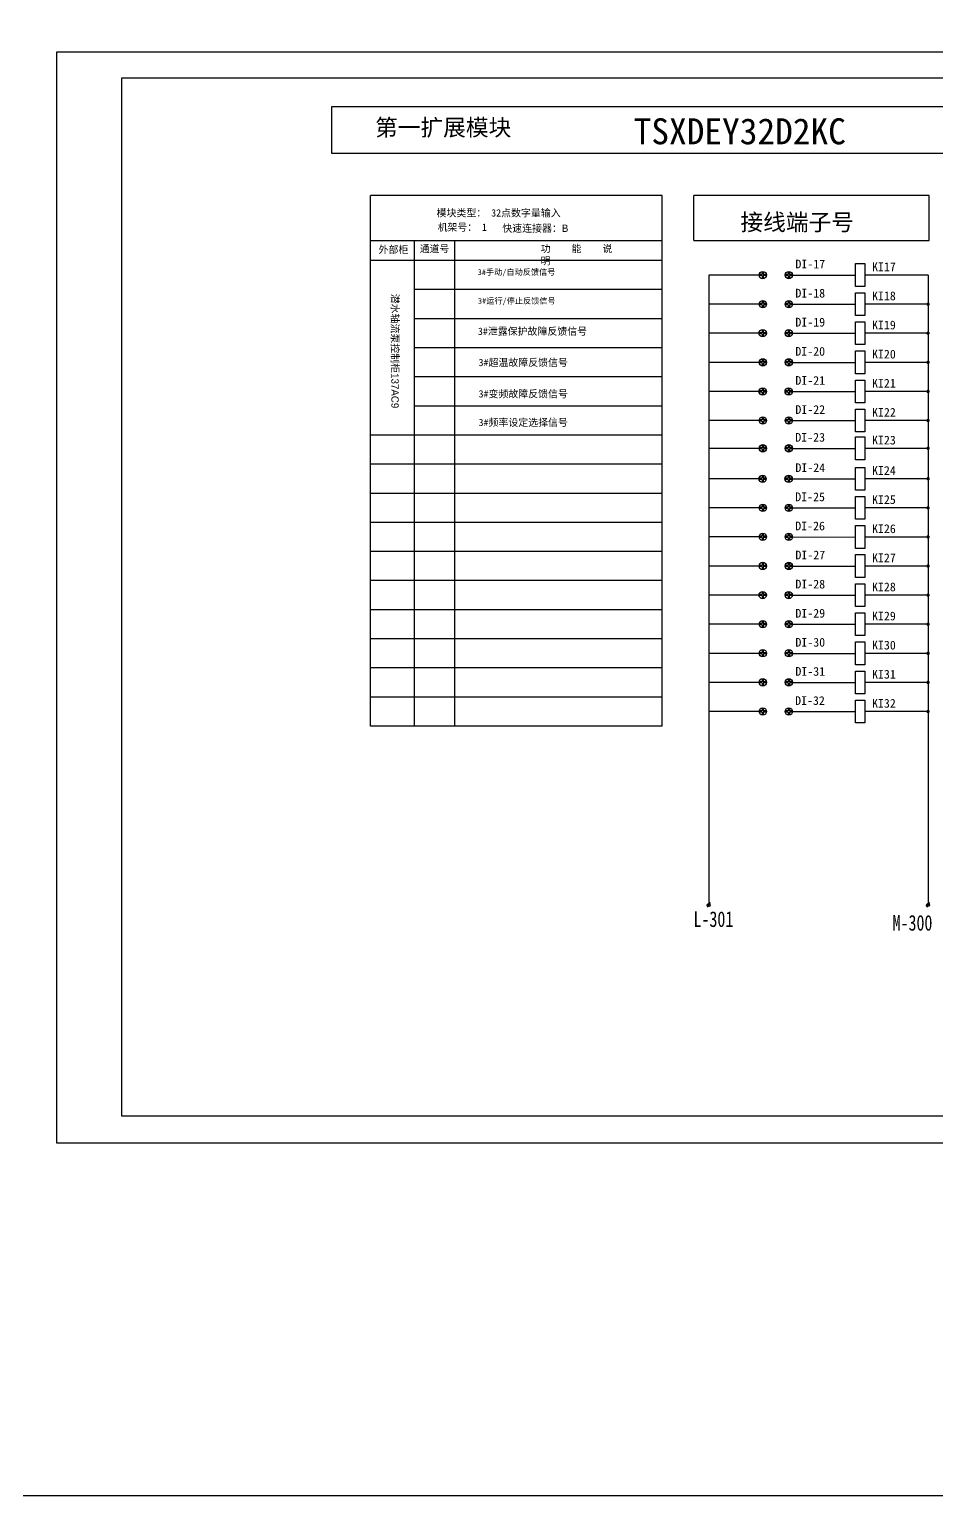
# Model space of a CAD drawing. Header units: millimetres. Extents: x 201 to 11482, y -7821 to 251.
# Drawn here: x 4983 to 5332, y -5888 to -5323 of the extents above; entities that cross this region are included whole.
import ezdxf

# ---------------------------------------------------------------- set-up
doc = ezdxf.new("R2010")
doc.units = ezdxf.units.MM
for name, color, linetype in [('02', 7, 'Continuous'), ('LINE_THIN', 2, 'Continuous'), ('TEXT', 6, 'Continuous')]:
    doc.layers.add(name, color=color, linetype=linetype)

msp = doc.modelspace()

# ---------------------------------------------------------------- hatches: boundary and pattern name
at = {"linetype": 'ByBlock'}
h = msp.add_hatch(color=256, dxfattribs=at)
h.paths.add_polyline_path([(5328.633, -5428.583, 0.4142136), (5327.976, -5429.24, 0.4142136), (5328.633, -5429.896)])
h.paths.add_polyline_path([(5329.289, -5429.24), (5328.633, -5429.24), (5328.633, -5429.896, 0.4142136)])
h.paths.add_polyline_path([(5328.633, -5428.583), (5328.633, -5429.24), (5329.289, -5429.24, 0.4142136)])
h = msp.add_hatch(color=256, dxfattribs=at)
h.paths.add_polyline_path([(5328.633, -5439.782, 0.4142136), (5327.976, -5440.439, 0.4142136), (5328.633, -5441.095)])
h.paths.add_polyline_path([(5329.289, -5440.439), (5328.633, -5440.439), (5328.633, -5441.095, 0.4142136)])
h.paths.add_polyline_path([(5328.633, -5439.782), (5328.633, -5440.439), (5329.289, -5440.439, 0.4142136)])
h = msp.add_hatch(color=256, dxfattribs=at)
h.paths.add_polyline_path([(5328.633, -5450.981, 0.4142136), (5327.976, -5451.638, 0.4142136), (5328.633, -5452.294)])
h.paths.add_polyline_path([(5329.289, -5451.638), (5328.633, -5451.638), (5328.633, -5452.294, 0.4142136)])
h.paths.add_polyline_path([(5328.633, -5450.981), (5328.633, -5451.638), (5329.289, -5451.638, 0.4142136)])
h = msp.add_hatch(color=256, dxfattribs=at)
h.paths.add_polyline_path([(5328.633, -5462.18, 0.4142136), (5327.976, -5462.837, 0.4142136), (5328.633, -5463.493)])
h.paths.add_polyline_path([(5329.289, -5462.837), (5328.633, -5462.837), (5328.633, -5463.493, 0.4142136)])
h.paths.add_polyline_path([(5328.633, -5462.18), (5328.633, -5462.837), (5329.289, -5462.837, 0.4142136)])
h = msp.add_hatch(color=256, dxfattribs=at)
h.paths.add_polyline_path([(5328.633, -5473.379, 0.4142136), (5327.976, -5474.035, 0.4142136), (5328.633, -5474.692)])
h.paths.add_polyline_path([(5329.289, -5474.035), (5328.633, -5474.035), (5328.633, -5474.692, 0.4142136)])
h.paths.add_polyline_path([(5328.633, -5473.379), (5328.633, -5474.035), (5329.289, -5474.035, 0.4142136)])
h = msp.add_hatch(color=256, dxfattribs=at)
h.paths.add_polyline_path([(5328.633, -5484.067, 0.4142136), (5327.976, -5484.723, 0.4142136), (5328.633, -5485.38)])
h.paths.add_polyline_path([(5329.289, -5484.723), (5328.633, -5484.723), (5328.633, -5485.38, 0.4142136)])
h.paths.add_polyline_path([(5328.633, -5484.067), (5328.633, -5484.723), (5329.289, -5484.723, 0.4142136)])
h = msp.add_hatch(color=256, dxfattribs=at)
h.paths.add_polyline_path([(5328.633, -5495.777, 0.4142136), (5327.976, -5496.433, 0.4142136), (5328.633, -5497.09)])
h.paths.add_polyline_path([(5329.289, -5496.433), (5328.633, -5496.433), (5328.633, -5497.09, 0.4142136)])
h.paths.add_polyline_path([(5328.633, -5495.777), (5328.633, -5496.433), (5329.289, -5496.433, 0.4142136)])
h = msp.add_hatch(color=256, dxfattribs=at)
h.paths.add_polyline_path([(5328.633, -5506.975, 0.4142136), (5327.976, -5507.632, 0.4142136), (5328.633, -5508.288)])
h.paths.add_polyline_path([(5329.289, -5507.632), (5328.633, -5507.632), (5328.633, -5508.288, 0.4142136)])
h.paths.add_polyline_path([(5328.633, -5506.975), (5328.633, -5507.632), (5329.289, -5507.632, 0.4142136)])
h = msp.add_hatch(color=256, dxfattribs=at)
h.paths.add_polyline_path([(5328.633, -5518.174, 0.4142136), (5327.976, -5518.831, 0.4142136), (5328.633, -5519.487)])
h.paths.add_polyline_path([(5329.289, -5518.831), (5328.633, -5518.831), (5328.633, -5519.487, 0.4142136)])
h.paths.add_polyline_path([(5328.633, -5518.174), (5328.633, -5518.831), (5329.289, -5518.831, 0.4142136)])
h = msp.add_hatch(color=256, dxfattribs=at)
h.paths.add_polyline_path([(5328.633, -5529.373, 0.4142136), (5327.976, -5530.03, 0.4142136), (5328.633, -5530.686)])
h.paths.add_polyline_path([(5329.289, -5530.03), (5328.633, -5530.03), (5328.633, -5530.686, 0.4142136)])
h.paths.add_polyline_path([(5328.633, -5529.373), (5328.633, -5530.03), (5329.289, -5530.03, 0.4142136)])
h = msp.add_hatch(color=256, dxfattribs=at)
h.paths.add_polyline_path([(5328.633, -5540.572, 0.4142136), (5327.976, -5541.228, 0.4142136), (5328.633, -5541.885)])
h.paths.add_polyline_path([(5329.289, -5541.228), (5328.633, -5541.228), (5328.633, -5541.885, 0.4142136)])
h.paths.add_polyline_path([(5328.633, -5540.572), (5328.633, -5541.228), (5329.289, -5541.228, 0.4142136)])
h = msp.add_hatch(color=256, dxfattribs=at)
h.paths.add_polyline_path([(5328.633, -5551.771, 0.4142136), (5327.976, -5552.427, 0.4142136), (5328.633, -5553.084)])
h.paths.add_polyline_path([(5329.289, -5552.427), (5328.633, -5552.427), (5328.633, -5553.084, 0.4142136)])
h.paths.add_polyline_path([(5328.633, -5551.771), (5328.633, -5552.427), (5329.289, -5552.427, 0.4142136)])
h = msp.add_hatch(color=256, dxfattribs=at)
h.paths.add_polyline_path([(5328.633, -5562.97, 0.4142136), (5327.976, -5563.626, 0.4142136), (5328.633, -5564.283)])
h.paths.add_polyline_path([(5329.289, -5563.626), (5328.633, -5563.626), (5328.633, -5564.283, 0.4142136)])
h.paths.add_polyline_path([(5328.633, -5562.97), (5328.633, -5563.626), (5329.289, -5563.626, 0.4142136)])
h = msp.add_hatch(color=256, dxfattribs=at)
h.paths.add_polyline_path([(5328.633, -5574.169, 0.4142136), (5327.976, -5574.825, 0.4142136), (5328.633, -5575.482)])
h.paths.add_polyline_path([(5329.289, -5574.825), (5328.633, -5574.825), (5328.633, -5575.482, 0.4142136)])
h.paths.add_polyline_path([(5328.633, -5574.169), (5328.633, -5574.825), (5329.289, -5574.825, 0.4142136)])
h = msp.add_hatch(color=256, dxfattribs=at)
h.paths.add_polyline_path([(5328.633, -5585.367, 0.4142136), (5327.976, -5586.024, 0.4142136), (5328.633, -5586.68)])
h.paths.add_polyline_path([(5329.289, -5586.024), (5328.633, -5586.024), (5328.633, -5586.68, 0.4142136)])
h.paths.add_polyline_path([(5328.633, -5585.367), (5328.633, -5586.024), (5329.289, -5586.024, 0.4142136)])

# ---------------------------------------------------------------- linework, layer by layer
for p, q in [((5018.517, -5741.704), (5018.517, -5342.16)), ((5018.517, -5342.16), (5580.621, -5342.16)), ((5114.163, -5591.656), (5114.163, -5387.41)), ((5226.401, -5387.41), (5114.163, -5387.41)), ((5226.401, -5591.656), (5226.401, -5387.41)), ((5329.12, -5387.41), (5238.554, -5387.41)), ((5238.554, -5404.729), (5238.554, -5387.41)), ((5329.12, -5404.729), (5329.12, -5387.41)), ((5114.163, -5404.729), (5226.401, -5404.729)), ((5131.008, -5404.729), (5131.008, -5591.656)), ((5146.422, -5404.729), (5146.422, -5591.656)), ((5238.554, -5404.729), (5329.12, -5404.729)), ((5226.401, -5412.474), (5114.163, -5412.474)), ((5263.63, -5418.058), (5244.29, -5418.058)), ((5244.29, -5418.058), (5244.29, -5660.443)), ((5328.633, -5418.073), (5304.328, -5418.073)), ((5328.633, -5418.073), (5328.633, -5660.443)), ((5226.401, -5423.673), (5131.008, -5423.673)), ((5263.63, -5429.257), (5244.29, -5429.257)), ((5328.633, -5429.272), (5304.328, -5429.272)), ((5226.401, -5434.872), (5131.008, -5434.872)), ((5263.63, -5440.455), (5244.29, -5440.455)), ((5328.633, -5440.471), (5304.328, -5440.471)), ((5226.401, -5446.071), (5131.008, -5446.071)), ((5263.63, -5451.654), (5244.29, -5451.654)), ((5328.633, -5451.67), (5304.328, -5451.67)), ((5226.401, -5457.269), (5131.008, -5457.269)), ((5263.63, -5462.853), (5244.29, -5462.853)), ((5328.633, -5462.869), (5304.328, -5462.869)), ((5226.401, -5468.468), (5131.008, -5468.468)), ((5263.63, -5474.052), (5244.29, -5474.052)), ((5328.633, -5474.068), (5304.328, -5474.068)), ((5226.401, -5479.667), (5114.163, -5479.667)), ((5263.63, -5484.74), (5244.29, -5484.74)), ((5328.633, -5484.756), (5304.328, -5484.756)), ((5226.401, -5490.866), (5114.163, -5490.866)), ((5263.63, -5496.45), (5244.29, -5496.45)), ((5328.633, -5496.465), (5304.328, -5496.465)), ((5226.401, -5502.065), (5114.163, -5502.065)), ((5263.63, -5507.649), (5244.29, -5507.649)), ((5328.633, -5507.664), (5304.328, -5507.664)), ((5226.401, -5513.264), (5114.163, -5513.264)), ((5263.63, -5518.847), (5244.29, -5518.847)), ((5328.633, -5518.863), (5304.328, -5518.863)), ((5226.401, -5524.462), (5114.163, -5524.462)), ((5263.63, -5530.046), (5244.29, -5530.046)), ((5328.633, -5530.062), (5304.328, -5530.062)), ((5226.401, -5535.661), (5114.163, -5535.661)), ((5263.63, -5541.245), (5244.29, -5541.245)), ((5328.633, -5541.261), (5304.328, -5541.261)), ((5226.401, -5546.86), (5114.163, -5546.86)), ((5263.63, -5552.444), (5244.29, -5552.444)), ((5328.633, -5552.46), (5304.328, -5552.46)), ((5226.401, -5558.059), (5114.163, -5558.059)), ((5263.63, -5563.643), (5244.29, -5563.643)), ((5328.633, -5563.658), (5304.328, -5563.658)), ((5226.401, -5569.258), (5114.163, -5569.258)), ((5263.63, -5574.842), (5244.29, -5574.842)), ((5328.633, -5574.857), (5304.328, -5574.857)), ((5226.401, -5580.457), (5114.163, -5580.457)), ((5263.63, -5586.04), (5244.29, -5586.04)), ((5328.633, -5586.056), (5304.328, -5586.056)), ((5226.401, -5591.656), (5114.163, -5591.656)), ((5244.854, -5659.548), (5243.726, -5661.339)), ((5329.197, -5659.548), (5328.068, -5661.339))]:
    msp.add_line(p, q)
for p, q in [((5276.468, -5418.058), (5300.766, -5418.073)), ((5276.468, -5429.257), (5300.766, -5429.272)), ((5276.468, -5440.455), (5300.766, -5440.471)), ((5276.468, -5451.654), (5300.766, -5451.67)), ((5276.468, -5462.853), (5300.766, -5462.869)), ((5276.468, -5474.052), (5300.766, -5474.068)), ((5276.468, -5484.74), (5300.766, -5484.756)), ((5276.468, -5496.45), (5300.766, -5496.465)), ((5276.468, -5507.649), (5300.766, -5507.664)), ((5276.468, -5518.847), (5300.766, -5518.863)), ((5276.468, -5530.046), (5300.766, -5530.062)), ((5276.468, -5541.245), (5300.766, -5541.261)), ((5276.468, -5552.444), (5300.766, -5552.46)), ((5276.468, -5563.643), (5300.766, -5563.658)), ((5276.468, -5574.842), (5300.766, -5574.857)), ((5276.468, -5586.04), (5300.766, -5586.056))]:
    msp.add_line(p, q, dxfattribs=at)
for points in [[(741.178, -4154.422), (11482.36, -4154.422), (11482.36, -5887.788), (741.178, -5887.788)], [(5099.274, -5353.169), (5468.356, -5353.169), (5468.356, -5371.29), (5099.274, -5371.29)], [(5304.328, -5413.664), (5304.328, -5422.438), (5300.766, -5422.438), (5300.766, -5413.664)], [(5304.328, -5424.863), (5304.328, -5433.637), (5300.766, -5433.637), (5300.766, -5424.863)], [(5304.328, -5436.062), (5304.328, -5444.836), (5300.766, -5444.836), (5300.766, -5436.062)], [(5304.328, -5447.261), (5304.328, -5456.034), (5300.766, -5456.034), (5300.766, -5447.261)], [(5304.328, -5458.46), (5304.328, -5467.233), (5300.766, -5467.233), (5300.766, -5458.46)], [(5304.328, -5469.658), (5304.328, -5478.432), (5300.766, -5478.432), (5300.766, -5469.658)], [(5304.328, -5480.346), (5304.328, -5489.12), (5300.766, -5489.12), (5300.766, -5480.346)], [(5304.328, -5492.056), (5304.328, -5500.83), (5300.766, -5500.83), (5300.766, -5492.056)], [(5304.328, -5503.255), (5304.328, -5512.029), (5300.766, -5512.029), (5300.766, -5503.255)], [(5304.328, -5514.454), (5304.328, -5523.228), (5300.766, -5523.228), (5300.766, -5514.454)], [(5304.328, -5525.653), (5304.328, -5534.426), (5300.766, -5534.426), (5300.766, -5525.653)], [(5304.328, -5536.852), (5304.328, -5545.625), (5300.766, -5545.625), (5300.766, -5536.852)], [(5304.328, -5548.05), (5304.328, -5556.824), (5300.766, -5556.824), (5300.766, -5548.05)], [(5304.328, -5559.249), (5304.328, -5568.023), (5300.766, -5568.023), (5300.766, -5559.249)], [(5304.328, -5570.448), (5304.328, -5579.222), (5300.766, -5579.222), (5300.766, -5570.448)], [(5304.328, -5581.647), (5304.328, -5590.421), (5300.766, -5590.421), (5300.766, -5581.647)]]:
    msp.add_lwpolyline(points, close=True)
for centre in [(5244.247, -5660.522), (5328.59, -5660.522)]:
    msp.add_circle(centre, 0.591)
at = {"layer": '02'}
for p, q in [((5264.821, -5416.663), (5264.821, -5417.837)), ((5265.262, -5416.663), (5265.262, -5417.837)), ((5274.835, -5416.663), (5274.835, -5417.837)), ((5275.277, -5416.663), (5275.277, -5417.837)), ((5264.821, -5417.837), (5263.647, -5417.837)), ((5264.821, -5418.278), (5263.647, -5418.278)), ((5264.821, -5418.278), (5264.821, -5419.452)), ((5266.437, -5417.837), (5265.262, -5417.837)), ((5265.262, -5418.278), (5265.262, -5419.452)), ((5266.437, -5418.278), (5265.262, -5418.278)), ((5274.835, -5417.837), (5273.661, -5417.837)), ((5274.835, -5418.278), (5273.661, -5418.278)), ((5274.835, -5418.278), (5274.835, -5419.452)), ((5276.451, -5417.837), (5275.277, -5417.837)), ((5275.277, -5418.278), (5275.277, -5419.452)), ((5276.451, -5418.278), (5275.277, -5418.278)), ((5264.839, -5427.862), (5264.839, -5429.036)), ((5265.28, -5427.862), (5265.28, -5429.036)), ((5274.853, -5427.862), (5274.853, -5429.036)), ((5275.294, -5427.862), (5275.294, -5429.036)), ((5264.839, -5429.036), (5263.665, -5429.036)), ((5264.839, -5429.477), (5263.665, -5429.477)), ((5264.839, -5429.477), (5264.839, -5430.651)), ((5266.454, -5429.036), (5265.28, -5429.036)), ((5265.28, -5429.477), (5265.28, -5430.651)), ((5266.454, -5429.477), (5265.28, -5429.477)), ((5274.853, -5429.036), (5273.679, -5429.036)), ((5274.853, -5429.477), (5273.679, -5429.477)), ((5274.853, -5429.477), (5274.853, -5430.651)), ((5276.468, -5429.036), (5275.294, -5429.036)), ((5275.294, -5429.477), (5275.294, -5430.651)), ((5276.468, -5429.477), (5275.294, -5429.477)), ((5264.807, -5439.061), (5264.807, -5440.235)), ((5265.248, -5439.061), (5265.248, -5440.235)), ((5274.821, -5439.061), (5274.821, -5440.235)), ((5275.262, -5439.061), (5275.262, -5440.235)), ((5264.807, -5440.235), (5263.633, -5440.235)), ((5264.807, -5440.676), (5263.633, -5440.676)), ((5264.807, -5440.676), (5264.807, -5441.85)), ((5266.422, -5440.235), (5265.248, -5440.235)), ((5265.248, -5440.676), (5265.248, -5441.85)), ((5266.422, -5440.676), (5265.248, -5440.676)), ((5274.821, -5440.235), (5273.647, -5440.235)), ((5274.821, -5440.676), (5273.647, -5440.676)), ((5274.821, -5440.676), (5274.821, -5441.85)), ((5276.436, -5440.235), (5275.262, -5440.235)), ((5275.262, -5440.676), (5275.262, -5441.85)), ((5276.436, -5440.676), (5275.262, -5440.676)), ((5264.839, -5450.26), (5264.839, -5451.434)), ((5265.28, -5450.26), (5265.28, -5451.434)), ((5274.853, -5450.26), (5274.853, -5451.434)), ((5275.294, -5450.26), (5275.294, -5451.434)), ((5264.839, -5451.434), (5263.665, -5451.434)), ((5264.839, -5451.875), (5263.665, -5451.875)), ((5264.839, -5451.875), (5264.839, -5453.049)), ((5266.454, -5451.434), (5265.28, -5451.434)), ((5265.28, -5451.875), (5265.28, -5453.049)), ((5266.454, -5451.875), (5265.28, -5451.875)), ((5274.853, -5451.434), (5273.679, -5451.434)), ((5274.853, -5451.875), (5273.679, -5451.875)), ((5274.853, -5451.875), (5274.853, -5453.049)), ((5276.468, -5451.434), (5275.294, -5451.434)), ((5275.294, -5451.875), (5275.294, -5453.049)), ((5276.468, -5451.875), (5275.294, -5451.875)), ((5264.792, -5461.458), (5264.792, -5462.632)), ((5265.234, -5461.458), (5265.234, -5462.632)), ((5274.806, -5461.458), (5274.806, -5462.632)), ((5275.248, -5461.458), (5275.248, -5462.632)), ((5264.792, -5462.632), (5263.618, -5462.632)), ((5264.792, -5463.074), (5263.618, -5463.074)), ((5264.792, -5463.074), (5264.792, -5464.248)), ((5266.408, -5462.632), (5265.234, -5462.632)), ((5265.234, -5463.074), (5265.234, -5464.248)), ((5266.408, -5463.074), (5265.234, -5463.074)), ((5274.806, -5462.632), (5273.632, -5462.632)), ((5274.806, -5463.074), (5273.632, -5463.074)), ((5274.806, -5463.074), (5274.806, -5464.248)), ((5276.422, -5462.632), (5275.248, -5462.632)), ((5275.248, -5463.074), (5275.248, -5464.248)), ((5276.422, -5463.074), (5275.248, -5463.074)), ((5264.839, -5472.657), (5264.839, -5473.831)), ((5265.28, -5472.657), (5265.28, -5473.831)), ((5274.853, -5472.657), (5274.853, -5473.831)), ((5275.294, -5472.657), (5275.294, -5473.831)), ((5264.839, -5473.831), (5263.665, -5473.831)), ((5264.839, -5474.273), (5263.665, -5474.273)), ((5264.839, -5474.273), (5264.839, -5475.447)), ((5266.454, -5473.831), (5265.28, -5473.831)), ((5265.28, -5474.273), (5265.28, -5475.447)), ((5266.454, -5474.273), (5265.28, -5474.273)), ((5274.853, -5473.831), (5273.679, -5473.831)), ((5274.853, -5474.273), (5273.679, -5474.273)), ((5274.853, -5474.273), (5274.853, -5475.447)), ((5276.468, -5473.831), (5275.294, -5473.831)), ((5275.294, -5474.273), (5275.294, -5475.447)), ((5276.468, -5474.273), (5275.294, -5474.273)), ((5264.839, -5484.519), (5263.665, -5484.519)), ((5264.839, -5483.345), (5264.839, -5484.519)), ((5265.28, -5483.345), (5265.28, -5484.519)), ((5266.454, -5484.519), (5265.28, -5484.519)), ((5274.853, -5484.519), (5273.679, -5484.519)), ((5274.853, -5483.345), (5274.853, -5484.519)), ((5275.294, -5483.345), (5275.294, -5484.519)), ((5276.468, -5484.519), (5275.294, -5484.519)), ((5264.839, -5484.96), (5263.665, -5484.96)), ((5264.839, -5484.96), (5264.839, -5486.135)), ((5265.28, -5484.96), (5265.28, -5486.135)), ((5266.454, -5484.96), (5265.28, -5484.96)), ((5274.853, -5484.96), (5273.679, -5484.96)), ((5274.853, -5484.96), (5274.853, -5486.135)), ((5275.294, -5484.96), (5275.294, -5486.135)), ((5276.468, -5484.96), (5275.294, -5484.96)), ((5264.771, -5495.055), (5264.771, -5496.229)), ((5265.212, -5495.055), (5265.212, -5496.229)), ((5274.785, -5495.055), (5274.785, -5496.229)), ((5275.226, -5495.055), (5275.226, -5496.229)), ((5264.771, -5496.229), (5263.596, -5496.229)), ((5264.771, -5496.67), (5263.596, -5496.67)), ((5264.771, -5496.67), (5264.771, -5497.844)), ((5266.386, -5496.229), (5265.212, -5496.229)), ((5265.212, -5496.67), (5265.212, -5497.844)), ((5266.386, -5496.67), (5265.212, -5496.67)), ((5274.785, -5496.229), (5273.611, -5496.229)), ((5274.785, -5496.67), (5273.611, -5496.67)), ((5274.785, -5496.67), (5274.785, -5497.844)), ((5276.4, -5496.229), (5275.226, -5496.229)), ((5275.226, -5496.67), (5275.226, -5497.844)), ((5276.4, -5496.67), (5275.226, -5496.67)), ((5264.839, -5507.428), (5263.665, -5507.428)), ((5264.839, -5506.254), (5264.839, -5507.428)), ((5265.28, -5506.254), (5265.28, -5507.428)), ((5266.454, -5507.428), (5265.28, -5507.428)), ((5274.853, -5507.428), (5273.679, -5507.428)), ((5274.853, -5506.254), (5274.853, -5507.428)), ((5275.294, -5506.254), (5275.294, -5507.428)), ((5276.468, -5507.428), (5275.294, -5507.428)), ((5264.839, -5507.869), (5263.665, -5507.869)), ((5264.839, -5507.869), (5264.839, -5509.043)), ((5265.28, -5507.869), (5265.28, -5509.043)), ((5266.454, -5507.869), (5265.28, -5507.869)), ((5274.853, -5507.869), (5273.679, -5507.869)), ((5274.853, -5507.869), (5274.853, -5509.043)), ((5275.294, -5507.869), (5275.294, -5509.043)), ((5276.468, -5507.869), (5275.294, -5507.869)), ((5264.821, -5518.585), (5263.647, -5518.585)), ((5264.821, -5517.411), (5264.821, -5518.585)), ((5265.262, -5517.411), (5265.262, -5518.585)), ((5266.437, -5518.585), (5265.262, -5518.585)), ((5274.835, -5518.585), (5273.661, -5518.585)), ((5274.835, -5517.411), (5274.835, -5518.585)), ((5275.277, -5517.411), (5275.277, -5518.585)), ((5276.451, -5518.585), (5275.277, -5518.585)), ((5264.821, -5519.026), (5263.647, -5519.026)), ((5264.821, -5519.026), (5264.821, -5520.201)), ((5265.262, -5519.026), (5265.262, -5520.201)), ((5266.437, -5519.026), (5265.262, -5519.026)), ((5274.835, -5519.026), (5273.661, -5519.026)), ((5274.835, -5519.026), (5274.835, -5520.201)), ((5275.277, -5519.026), (5275.277, -5520.201)), ((5276.451, -5519.026), (5275.277, -5519.026)), ((5264.821, -5529.784), (5263.647, -5529.784)), ((5264.821, -5528.61), (5264.821, -5529.784)), ((5265.262, -5528.61), (5265.262, -5529.784)), ((5266.437, -5529.784), (5265.262, -5529.784)), ((5274.835, -5529.784), (5273.661, -5529.784)), ((5274.835, -5528.61), (5274.835, -5529.784)), ((5275.277, -5528.61), (5275.277, -5529.784)), ((5276.451, -5529.784), (5275.277, -5529.784)), ((5264.821, -5530.225), (5263.647, -5530.225)), ((5264.821, -5530.225), (5264.821, -5531.399)), ((5265.262, -5530.225), (5265.262, -5531.399)), ((5266.437, -5530.225), (5265.262, -5530.225)), ((5274.835, -5530.225), (5273.661, -5530.225)), ((5274.835, -5530.225), (5274.835, -5531.399)), ((5275.277, -5530.225), (5275.277, -5531.399)), ((5276.451, -5530.225), (5275.277, -5530.225)), ((5264.807, -5540.983), (5263.633, -5540.983)), ((5264.807, -5539.809), (5264.807, -5540.983)), ((5265.248, -5539.809), (5265.248, -5540.983)), ((5266.422, -5540.983), (5265.248, -5540.983)), ((5274.821, -5540.983), (5273.647, -5540.983)), ((5274.821, -5539.809), (5274.821, -5540.983)), ((5275.262, -5539.809), (5275.262, -5540.983)), ((5276.436, -5540.983), (5275.262, -5540.983)), ((5264.807, -5541.424), (5263.633, -5541.424)), ((5264.807, -5541.424), (5264.807, -5542.598)), ((5265.248, -5541.424), (5265.248, -5542.598)), ((5266.422, -5541.424), (5265.248, -5541.424)), ((5274.821, -5541.424), (5273.647, -5541.424)), ((5274.821, -5541.424), (5274.821, -5542.598)), ((5275.262, -5541.424), (5275.262, -5542.598)), ((5276.436, -5541.424), (5275.262, -5541.424)), ((5264.821, -5552.182), (5263.647, -5552.182)), ((5264.821, -5552.623), (5263.647, -5552.623)), ((5264.821, -5551.008), (5264.821, -5552.182)), ((5264.821, -5552.623), (5264.821, -5553.797)), ((5265.262, -5551.008), (5265.262, -5552.182)), ((5266.437, -5552.182), (5265.262, -5552.182)), ((5265.262, -5552.623), (5265.262, -5553.797)), ((5266.437, -5552.623), (5265.262, -5552.623)), ((5274.835, -5552.182), (5273.661, -5552.182)), ((5274.835, -5552.623), (5273.661, -5552.623)), ((5274.835, -5551.008), (5274.835, -5552.182)), ((5274.835, -5552.623), (5274.835, -5553.797)), ((5275.277, -5551.008), (5275.277, -5552.182)), ((5276.451, -5552.182), (5275.277, -5552.182)), ((5275.277, -5552.623), (5275.277, -5553.797)), ((5276.451, -5552.623), (5275.277, -5552.623)), ((5264.821, -5563.381), (5263.647, -5563.381)), ((5264.821, -5563.822), (5263.647, -5563.822)), ((5264.821, -5562.207), (5264.821, -5563.381)), ((5264.821, -5563.822), (5264.821, -5564.996)), ((5265.262, -5562.207), (5265.262, -5563.381)), ((5266.437, -5563.381), (5265.262, -5563.381)), ((5265.262, -5563.822), (5265.262, -5564.996)), ((5266.437, -5563.822), (5265.262, -5563.822)), ((5274.835, -5563.381), (5273.661, -5563.381)), ((5274.835, -5563.822), (5273.661, -5563.822)), ((5274.835, -5562.207), (5274.835, -5563.381)), ((5274.835, -5563.822), (5274.835, -5564.996)), ((5275.277, -5562.207), (5275.277, -5563.381)), ((5276.451, -5563.381), (5275.277, -5563.381)), ((5275.277, -5563.822), (5275.277, -5564.996)), ((5276.451, -5563.822), (5275.277, -5563.822)), ((5264.821, -5574.579), (5263.647, -5574.579)), ((5264.821, -5575.021), (5263.647, -5575.021)), ((5264.821, -5573.405), (5264.821, -5574.579)), ((5264.821, -5575.021), (5264.821, -5576.195)), ((5265.262, -5573.405), (5265.262, -5574.579)), ((5266.437, -5574.579), (5265.262, -5574.579)), ((5265.262, -5575.021), (5265.262, -5576.195)), ((5266.437, -5575.021), (5265.262, -5575.021)), ((5274.835, -5574.579), (5273.661, -5574.579)), ((5274.835, -5575.021), (5273.661, -5575.021)), ((5274.835, -5573.405), (5274.835, -5574.579)), ((5274.835, -5575.021), (5274.835, -5576.195)), ((5275.277, -5573.405), (5275.277, -5574.579)), ((5276.451, -5574.579), (5275.277, -5574.579)), ((5275.277, -5575.021), (5275.277, -5576.195)), ((5276.451, -5575.021), (5275.277, -5575.021)), ((5264.821, -5585.778), (5263.647, -5585.778)), ((5264.821, -5586.22), (5263.647, -5586.22)), ((5264.821, -5584.604), (5264.821, -5585.778)), ((5264.821, -5586.22), (5264.821, -5587.394)), ((5265.262, -5584.604), (5265.262, -5585.778)), ((5266.437, -5585.778), (5265.262, -5585.778)), ((5265.262, -5586.22), (5265.262, -5587.394)), ((5266.437, -5586.22), (5265.262, -5586.22)), ((5274.835, -5585.778), (5273.661, -5585.778)), ((5274.835, -5586.22), (5273.661, -5586.22)), ((5274.835, -5584.604), (5274.835, -5585.778)), ((5274.835, -5586.22), (5274.835, -5587.394)), ((5275.277, -5584.604), (5275.277, -5585.778)), ((5276.451, -5585.778), (5275.277, -5585.778)), ((5275.277, -5586.22), (5275.277, -5587.394)), ((5276.451, -5586.22), (5275.277, -5586.22))]:
    msp.add_line(p, q, dxfattribs=at)
for centre in [(5265.042, -5418.058), (5275.056, -5418.058), (5265.059, -5429.257), (5275.073, -5429.257), (5265.027, -5440.455), (5275.042, -5440.455), (5265.059, -5451.654), (5275.073, -5451.654), (5265.013, -5462.853), (5275.027, -5462.853), (5265.059, -5474.052), (5275.073, -5474.052), (5265.059, -5484.74), (5275.073, -5484.74), (5264.991, -5496.45), (5275.005, -5496.45), (5265.059, -5507.649), (5275.073, -5507.649), (5265.042, -5518.806), (5275.056, -5518.806), (5265.042, -5530.005), (5275.056, -5530.005), (5265.027, -5541.204), (5275.042, -5541.204), (5265.042, -5552.402), (5275.056, -5552.402), (5265.042, -5563.601), (5275.056, -5563.601), (5265.042, -5574.8), (5275.056, -5574.8), (5265.042, -5585.999), (5275.056, -5585.999)]:
    msp.add_circle(centre, 1.412, dxfattribs=at)
at = {"layer": 'LINE_THIN'}
for p, q in [((4993.517, -5752.16), (4993.517, -5332.16)), ((4993.517, -5332.16), (5590.825, -5332.16)), ((5590.825, -5752.16), (4993.517, -5752.16))]:
    msp.add_line(p, q, dxfattribs=at)
at = {"layer": 'TEXT', "color": 0}
msp.add_line((5580.621, -5741.704), (5018.517, -5741.704), dxfattribs=at)

# ---------------------------------------------------------------- texts
msp.add_text('TSXDEY32D2KC', height=10).set_placement((5215.382, -5367.736))
at = {"color": 6, "linetype": 'ByBlock', "ltscale": 10, "width": 0.75}
for s, p in [('L-301', (5238.417, -5668.915)), ('M-300', (5315.002, -5670.333))]:
    msp.add_text(s, height=6, dxfattribs=at).set_placement(p)
at = {"color": 6, "attachment_point": 1}
for s, insert, char_height, width in [('{\\fËÎÌå|b0|i0|c134|p2;\\H0.8x;第一扩展模块}', (5115.935, -5358.051), 8, 54.3121), ('{\\fËÎÌå|b0|i0|c134|p2;\\H0.8x;接线端子号}', (5256.49, -5394.499), 8, 60.8462), ('{\\H0.8x;3#\\fËÎÌå|b0|i0|c134|p2;手动\\ftxt|b0|i0|c134|p2;/\\fËÎÌå|b0|i0|c134|p2;自动反馈信号}', (5155.387, -5415.79), 2.8, 71.24785), ('{\\H0.8x;3#\\fËÎÌå|b0|i0|c134|p2;运行\\ftxt|b0|i0|c134|p2;/\\fËÎÌå|b0|i0|c134|p2;停止反馈信号}', (5155.484, -5426.887), 2.8, 71.24785), ('{\\fSimSun|b0|i0|c134|p2;3#泄露保护故障反馈信号}', (5155.484, -5438.293), 2.8, 83.20667), ('{\\fSimSun|b0|i0|c134|p2;3#超温故障反馈信号}', (5155.737, -5450.299), 2.8, 71.24785), ('{\\fSimSun|b0|i0|c134|p2;3#变频故障反馈信号}', (5155.737, -5462.366), 2.8, 71.24785), ('{\\fSimSun|b0|i0|c134|p2;3#频率设定选择信号}', (5155.737, -5473.367), 2.8, 71.24785)]:
    msp.add_mtext(s, dxfattribs=dict(at, insert=insert, char_height=char_height, width=width))
at = {"color": 1, "char_height": 2.8, "attachment_point": 1}
for s, insert, width in [('{\\fËÎÌå|b0|i0|c134|p2;模块类型：\\ftxt|b0|i0|c134|p2; 32\\fËÎÌå|b0|i0|c134|p2;点数字量输入\\ftxt|b0|i0|c134|p2; }', (5139.593, -5392.74), 73.22662), ('机架号： 1', (5140.01, -5398.263), 21.15123), ('{\\fËÎÌå|b0|i0|c134|p2;快速连接器：B\\ftxt|b0|i0|c134|p2; }', (5164.86, -5398.66), 43.89667)]:
    msp.add_mtext(s, dxfattribs=dict(at, insert=insert, width=width))
at = {"char_height": 2.8, "attachment_point": 1}
for s, insert, width in [('{\\fËÎÌå|b0|i0|c134|p2;外部柜\\ftxt|b0|i0|c134|p2; }', (5117.262, -5406.845), 13.86985), ('通道号 ', (5133.133, -5406.512), 18.82568), ('{\\T3.15;功能说明 }', (5179.62, -5406.512), 43.29369)]:
    msp.add_mtext(s, dxfattribs=dict(at, insert=insert, width=width))
at = {"color": 6, "linetype": 'ByBlock', "ltscale": 10, "char_height": 3.36, "width": 0.09421, "attachment_point": 1}
for s, insert in [('DI-17', (5277.611, -5412.141)), ('KI17', (5307.082, -5413.203)), ('DI-18', (5277.604, -5423.34)), ('KI18', (5307.082, -5424.402)), ('DI-19', (5277.611, -5434.516)), ('KI19', (5307.082, -5435.601)), ('DI-20', (5277.589, -5445.738)), ('KI20', (5307.082, -5446.8)), ('DI-21', (5277.611, -5456.937)), ('KI21', (5307.082, -5457.999)), ('DI-22', (5277.611, -5468.135)), ('KI22', (5307.082, -5469.197)), ('DI-23', (5277.568, -5478.823)), ('KI23', (5307.082, -5479.885)), ('DI-24', (5277.611, -5490.511)), ('KI24', (5307.082, -5491.595)), ('DI-25', (5277.553, -5501.732)), ('KI25', (5307.082, -5502.794)), ('DI-26', (5277.546, -5512.931)), ('KI26', (5307.082, -5513.993)), ('DI-27', (5277.611, -5524.107)), ('KI27', (5307.082, -5525.192)), ('DI-28', (5277.611, -5535.306)), ('KI28', (5307.082, -5536.391)), ('DI-29', (5277.611, -5546.527)), ('KI29', (5307.082, -5547.589)), ('DI-30', (5277.611, -5557.704)), ('KI30', (5307.082, -5558.788)), ('DI-31', (5277.611, -5568.903)), ('KI31', (5307.082, -5569.987)), ('DI-32', (5277.502, -5580.124)), ('KI32', (5307.082, -5581.186))]:
    msp.add_mtext(s, dxfattribs=dict(at, insert=insert))
at = {"color": 6, "insert": (5124.989, -5425.246), "char_height": 3.5, "width": 71.24785, "attachment_point": 1, "rotation": 270}
msp.add_mtext('{\\fËÎÌå|b0|i0|c134|p2;\\H0.8x;潜水轴流泵控制柜137AC9}', dxfattribs=at)

doc.saveas('drawing.dxf')
